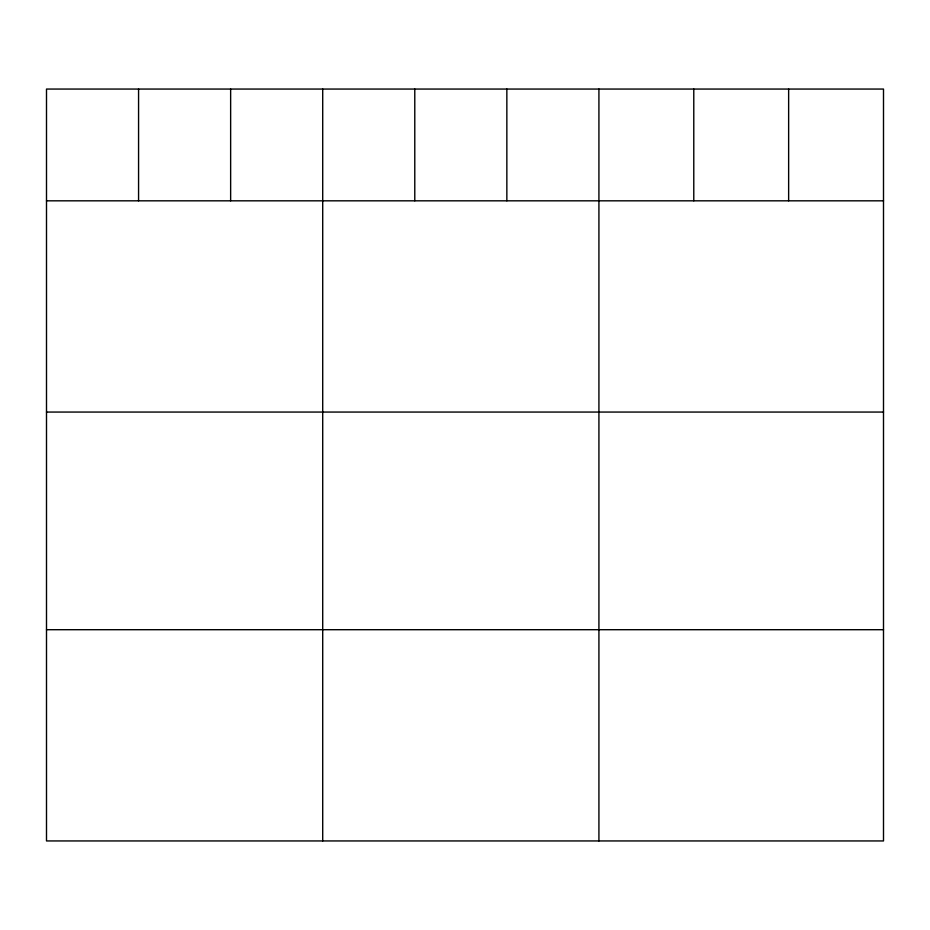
<?xml version="1.0" encoding="UTF-8"?>
<svg xmlns="http://www.w3.org/2000/svg" width="930" height="930" viewBox="0 0 930 930"><rect width="100%" height="100%" fill="white"/><g stroke="black" fill="none" stroke-linecap="round" stroke-linejoin="round"><path stroke-width="1.4" d="M883.5 200.822L883.5 840.941L46.5 840.941L46.5 89.059L883.5 89.059L883.5 200.822L46.5 200.822M46.5 412.06L883.5 412.06M46.5 629.703L883.5 629.703M788.64 89.059L788.64 200.822M693.78 89.059L693.78 200.822M598.92 89.059L598.92 840.941M506.85 89.059L506.85 200.822M414.78 89.059L414.78 200.822M322.71 89.059L322.71 840.941M230.64 89.059L230.64 200.822M138.57 89.059L138.57 200.822"/></g></svg>
